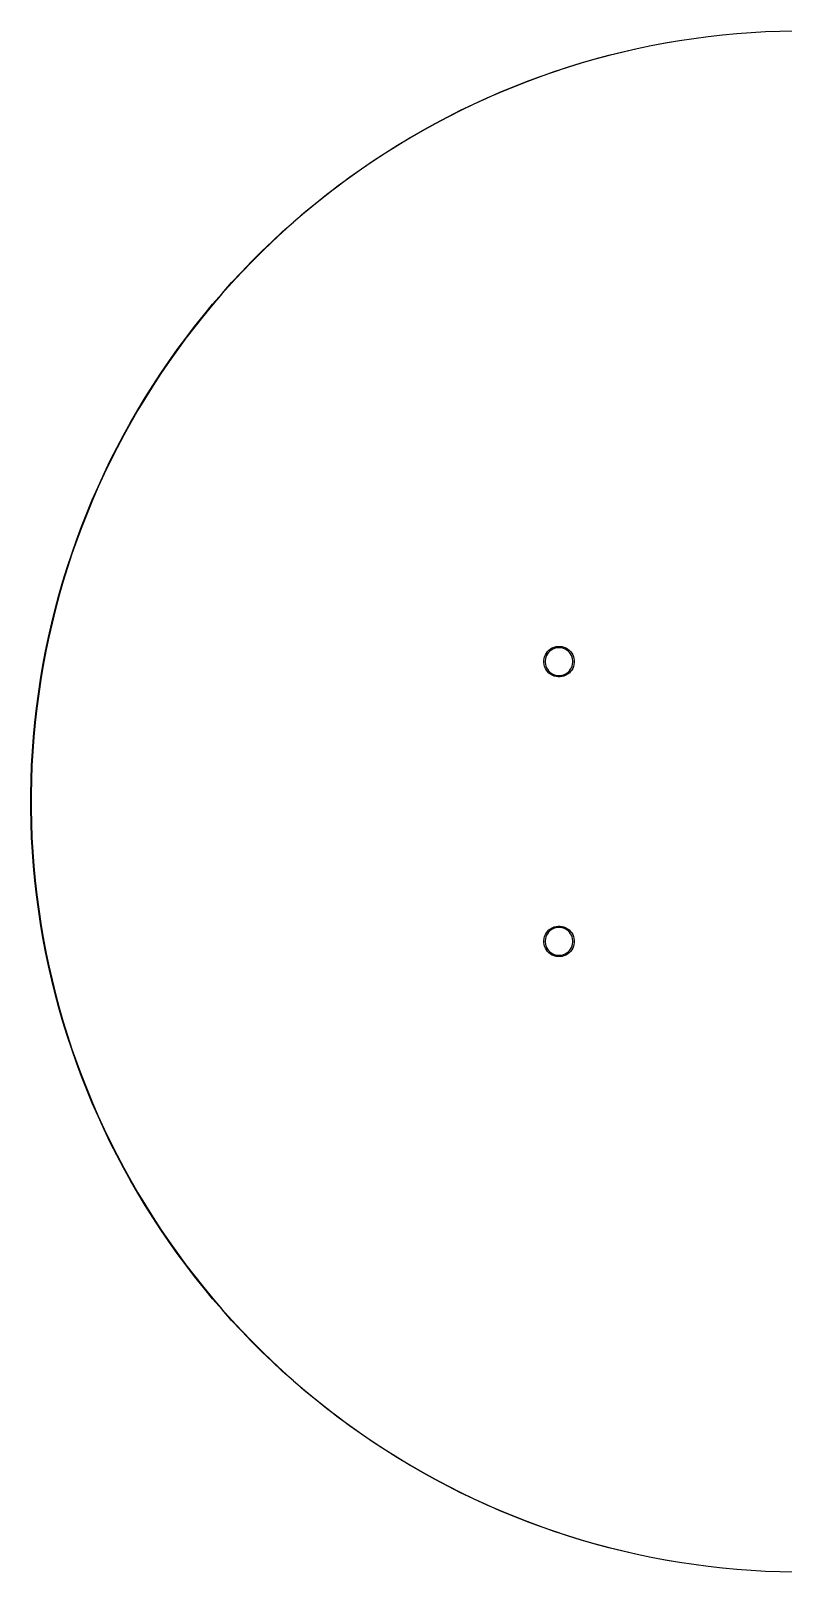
# Model space of a CAD drawing. Header units: inches. Extents: x 0.5 to 9.5, y -9.5 to -0.5.
# Drawn here: x 0.5 to 4.89, y -9.5 to -0.5 of the extents above; entities that cross this region are included whole.
import ezdxf

# ---------------------------------------------------------------- set-up
doc = ezdxf.new("R2010")
doc.units = ezdxf.units.IN
doc.header["$MEASUREMENT"] = 0
doc.layers.add('BLACK', color=7, linetype='CONTINUOUS')

msp = doc.modelspace()

# ---------------------------------------------------------------- linework, layer by layer
at = {"layer": 'BLACK', "linetype": 'CONTINUOUS'}
for p, q in [((4.3708, -0.5432), (4.4543, -0.5322)), ((4.4545, -0.534), (4.3711, -0.545)), ((4.4543, -0.5322), (4.5379, -0.5228)), ((4.5381, -0.5246), (4.4545, -0.534)), ((4.5379, -0.5228), (4.6217, -0.5149)), ((4.6218, -0.5167), (4.5381, -0.5246)), ((4.6217, -0.5149), (4.7056, -0.5087)), ((4.7057, -0.5104), (4.6218, -0.5167)), ((4.7056, -0.5087), (4.7897, -0.5039)), ((4.7897, -0.5057), (4.7057, -0.5104)), ((4.7897, -0.5039), (4.8738, -0.5008)), ((4.8738, -0.5026), (4.7897, -0.5057)), ((4.8738, -0.5008), (4.9579, -0.4992)), ((4.9579, -0.501), (4.8738, -0.5026)), ((3.8758, -0.6417), (3.9575, -0.6214)), ((3.9579, -0.6231), (3.8762, -0.6434)), ((3.9575, -0.6214), (4.0395, -0.6027)), ((4.0399, -0.6044), (3.9579, -0.6231)), ((4.0395, -0.6027), (4.1219, -0.5855)), ((4.1222, -0.5872), (4.0399, -0.6044)), ((4.1219, -0.5855), (4.2046, -0.5699)), ((4.2049, -0.5716), (4.1222, -0.5872)), ((4.2046, -0.5699), (4.2876, -0.5558)), ((4.2879, -0.5575), (4.2049, -0.5716)), ((4.2876, -0.5558), (4.3708, -0.5432)), ((4.3711, -0.545), (4.2879, -0.5575)), ((3.5532, -0.7379), (3.6332, -0.7116)), ((3.6337, -0.7133), (3.5538, -0.7396)), ((3.6332, -0.7116), (3.7136, -0.6868)), ((3.7141, -0.6885), (3.6337, -0.7133)), ((3.7136, -0.6868), (3.7945, -0.6635)), ((3.7949, -0.6652), (3.7141, -0.6885)), ((3.7945, -0.6635), (3.8758, -0.6417)), ((3.8762, -0.6434), (3.7949, -0.6652)), ((3.3165, -0.8257), (3.3949, -0.795)), ((3.3955, -0.7966), (3.3172, -0.8274)), ((3.3949, -0.795), (3.4738, -0.7657)), ((3.4744, -0.7673), (3.3955, -0.7966)), ((3.4738, -0.7657), (3.5532, -0.7379)), ((3.5538, -0.7396), (3.4744, -0.7673)), ((3.0851, -0.9267), (3.1616, -0.8916)), ((3.1623, -0.8932), (3.0859, -0.9283)), ((3.1616, -0.8916), (3.2387, -0.8579)), ((3.2394, -0.8595), (3.1623, -0.8932)), ((3.2387, -0.8579), (3.3165, -0.8257)), ((3.3172, -0.8274), (3.2394, -0.8595)), ((2.9341, -1.0011), (3.0093, -0.9632)), ((3.01, -0.9648), (2.9349, -1.0027)), ((3.0093, -0.9632), (3.0851, -0.9267)), ((3.0859, -0.9283), (3.01, -0.9648)), ((2.7861, -1.0812), (2.8597, -1.0404)), ((2.8606, -1.042), (2.7869, -1.0827)), ((2.8597, -1.0404), (2.9341, -1.0011)), ((2.9349, -1.0027), (2.8606, -1.042)), ((2.5698, -1.2115), (2.6411, -1.1667)), ((2.642, -1.1682), (2.5708, -1.213)), ((2.6411, -1.1667), (2.7132, -1.1232)), ((2.7141, -1.1248), (2.642, -1.1682)), ((2.7132, -1.1232), (2.7861, -1.0812)), ((2.7869, -1.0827), (2.7141, -1.1248)), ((2.4298, -1.305), (2.4994, -1.2576)), ((2.5004, -1.259), (2.4309, -1.3064)), ((2.4994, -1.2576), (2.5698, -1.2115)), ((2.5708, -1.213), (2.5004, -1.259)), ((2.3612, -1.3537), (2.4298, -1.305)), ((2.4309, -1.3064), (2.3622, -1.3551)), ((2.2267, -1.4549), (2.2935, -1.4037)), ((2.2945, -1.4051), (2.2278, -1.4563)), ((2.2935, -1.4037), (2.3612, -1.3537)), ((2.3622, -1.3551), (2.2945, -1.4051)), ((2.0961, -1.5611), (2.1609, -1.5074)), ((2.162, -1.5088), (2.0972, -1.5624)), ((2.1609, -1.5074), (2.2267, -1.4549)), ((2.2278, -1.4563), (2.162, -1.5088)), ((1.9695, -1.6721), (2.0323, -1.616)), ((2.0335, -1.6173), (1.9707, -1.6734)), ((2.0323, -1.616), (2.0961, -1.5611)), ((2.0972, -1.5624), (2.0335, -1.6173)), ((1.9078, -1.7293), (1.9695, -1.6721)), ((1.9707, -1.6734), (1.9091, -1.7306)), ((1.7877, -1.8472), (1.8472, -1.7877)), ((1.8485, -1.789), (1.789, -1.8485)), ((1.8472, -1.7877), (1.9078, -1.7293)), ((1.9091, -1.7306), (1.8485, -1.789)), ((1.7293, -1.9078), (1.7877, -1.8472)), ((1.789, -1.8485), (1.7306, -1.9091)), ((1.616, -2.0323), (1.6721, -1.9695)), ((1.6734, -1.9707), (1.6173, -2.0335)), ((1.6721, -1.9695), (1.7293, -1.9078)), ((1.7306, -1.9091), (1.6734, -1.9707)), ((1.5611, -2.0961), (1.616, -2.0323)), ((1.6173, -2.0335), (1.5624, -2.0972)), ((1.5074, -2.1609), (1.5611, -2.0961)), ((1.5624, -2.0972), (1.5088, -2.162)), ((1.4037, -2.2935), (1.4549, -2.2267)), ((1.4563, -2.2278), (1.4051, -2.2945)), ((1.4549, -2.2267), (1.5074, -2.1609)), ((1.5088, -2.162), (1.4563, -2.2278)), ((1.3537, -2.3612), (1.4037, -2.2935)), ((1.4051, -2.2945), (1.3551, -2.3622)), ((1.2576, -2.4994), (1.305, -2.4298)), ((1.305, -2.4298), (1.3537, -2.3612)), ((1.3551, -2.3622), (1.3064, -2.4309)), ((1.2115, -2.5698), (1.2576, -2.4994)), ((1.259, -2.5004), (1.213, -2.5708)), ((1.3064, -2.4309), (1.259, -2.5004)), ((1.1667, -2.6411), (1.2115, -2.5698)), ((1.213, -2.5708), (1.1682, -2.642)), ((1.1232, -2.7132), (1.1667, -2.6411)), ((1.1682, -2.642), (1.1248, -2.7141)), ((1.0404, -2.8597), (1.0812, -2.7861)), ((1.0827, -2.7869), (1.042, -2.8606)), ((1.0812, -2.7861), (1.1232, -2.7132)), ((1.1248, -2.7141), (1.0827, -2.7869)), ((1.0011, -2.9341), (1.0404, -2.8597)), ((1.042, -2.8606), (1.0027, -2.9349)), ((0.9632, -3.0093), (1.0011, -2.9341)), ((1.0027, -2.9349), (0.9648, -3.01)), ((0.9267, -3.0851), (0.9632, -3.0093)), ((0.9648, -3.01), (0.9283, -3.0859)), ((0.8916, -3.1616), (0.9267, -3.0851)), ((0.9283, -3.0859), (0.8932, -3.1623)), ((0.8257, -3.3165), (0.8579, -3.2387)), ((0.8595, -3.2394), (0.8274, -3.3172)), ((0.8579, -3.2387), (0.8916, -3.1616)), ((0.8932, -3.1623), (0.8595, -3.2394)), ((0.795, -3.3949), (0.8257, -3.3165)), ((0.8274, -3.3172), (0.7966, -3.3955)), ((0.7657, -3.4738), (0.795, -3.3949)), ((0.7966, -3.3955), (0.7673, -3.4744)), ((0.7379, -3.5532), (0.7657, -3.4738)), ((0.7673, -3.4744), (0.7396, -3.5538)), ((0.7116, -3.6332), (0.7379, -3.5532)), ((0.7396, -3.5538), (0.7133, -3.6337)), ((0.6868, -3.7136), (0.7116, -3.6332)), ((0.7133, -3.6337), (0.6885, -3.7141)), ((0.6635, -3.7945), (0.6868, -3.7136)), ((0.6885, -3.7141), (0.6652, -3.7949)), ((0.6417, -3.8758), (0.6635, -3.7945)), ((0.6652, -3.7949), (0.6434, -3.8762)), ((0.6027, -4.0395), (0.6214, -3.9575)), ((0.6231, -3.9579), (0.6044, -4.0399)), ((0.6214, -3.9575), (0.6417, -3.8758)), ((0.6434, -3.8762), (0.6231, -3.9579)), ((0.5855, -4.1219), (0.6027, -4.0395)), ((0.6044, -4.0399), (0.5872, -4.1222)), ((0.5699, -4.2046), (0.5855, -4.1219)), ((0.5872, -4.1222), (0.5716, -4.2049)), ((3.5042, -4.1436), (3.51, -4.1336)), ((3.51, -4.1336), (3.5171, -4.1243)), ((3.5165, -4.1379), (3.5112, -4.1471)), ((3.523, -4.1295), (3.5165, -4.1379)), ((3.5171, -4.1243), (3.5253, -4.1161)), ((3.5305, -4.122), (3.523, -4.1295)), ((3.5253, -4.1161), (3.5346, -4.109)), ((3.5389, -4.1155), (3.5305, -4.122)), ((3.5346, -4.109), (3.5446, -4.1032)), ((3.5481, -4.1102), (3.5389, -4.1155)), ((3.5446, -4.1032), (3.5554, -4.0987)), ((3.5579, -4.1061), (3.5481, -4.1102)), ((3.5554, -4.0987), (3.5666, -4.0957)), ((3.5682, -4.1034), (3.5579, -4.1061)), ((3.5666, -4.0957), (3.5782, -4.0942)), ((3.5787, -4.102), (3.5682, -4.1034)), ((3.5782, -4.0942), (3.5898, -4.0942)), ((3.5893, -4.102), (3.5787, -4.102)), ((3.5998, -4.1034), (3.5893, -4.102)), ((3.5898, -4.0942), (3.6014, -4.0957)), ((3.6101, -4.1061), (3.5998, -4.1034)), ((3.6014, -4.0957), (3.6126, -4.0987)), ((3.6199, -4.1102), (3.6101, -4.1061)), ((3.6126, -4.0987), (3.6234, -4.1032)), ((3.6291, -4.1155), (3.6199, -4.1102)), ((3.6234, -4.1032), (3.6334, -4.109)), ((3.6375, -4.122), (3.6291, -4.1155)), ((3.6334, -4.109), (3.6427, -4.1161)), ((3.645, -4.1295), (3.6375, -4.122)), ((3.6427, -4.1161), (3.6509, -4.1243)), ((3.6515, -4.1379), (3.645, -4.1295)), ((3.6509, -4.1243), (3.658, -4.1336)), ((3.6568, -4.1471), (3.6515, -4.1379)), ((3.658, -4.1336), (3.6638, -4.1436)), ((0.5558, -4.2876), (0.5699, -4.2046)), ((0.5716, -4.2049), (0.5575, -4.2879)), ((3.4952, -4.1772), (3.4967, -4.1656)), ((3.4952, -4.1777), (3.4952, -4.1772)), ((3.4952, -4.1888), (3.4952, -4.1777)), ((3.4967, -4.2004), (3.4952, -4.1888)), ((3.4967, -4.1656), (3.4997, -4.1544)), ((3.4997, -4.2116), (3.4967, -4.2004)), ((3.4997, -4.1544), (3.5042, -4.1436)), ((3.5042, -4.2224), (3.4997, -4.2116)), ((3.5044, -4.1672), (3.503, -4.1777)), ((3.503, -4.1777), (3.503, -4.1883)), ((3.503, -4.1883), (3.5044, -4.1988)), ((3.51, -4.2324), (3.5042, -4.2224)), ((3.5071, -4.1569), (3.5044, -4.1672)), ((3.5044, -4.1988), (3.5071, -4.2091)), ((3.5112, -4.1471), (3.5071, -4.1569)), ((3.5071, -4.2091), (3.5112, -4.2189)), ((3.5112, -4.2189), (3.5165, -4.2281)), ((3.5165, -4.2281), (3.523, -4.2365)), ((3.645, -4.2365), (3.6515, -4.2281)), ((3.6515, -4.2281), (3.6568, -4.2189)), ((3.6609, -4.1569), (3.6568, -4.1471)), ((3.6568, -4.2189), (3.6609, -4.2091)), ((3.6638, -4.2224), (3.658, -4.2324)), ((3.6636, -4.1672), (3.6609, -4.1569)), ((3.6609, -4.2091), (3.6636, -4.1988)), ((3.665, -4.1777), (3.6636, -4.1672)), ((3.6636, -4.1988), (3.665, -4.1883)), ((3.6638, -4.1436), (3.6683, -4.1544)), ((3.6683, -4.2116), (3.6638, -4.2224)), ((3.665, -4.1883), (3.665, -4.1777)), ((3.6683, -4.1544), (3.6713, -4.1656)), ((3.6713, -4.2004), (3.6683, -4.2116)), ((3.6713, -4.1656), (3.6728, -4.1772)), ((3.6728, -4.1888), (3.6713, -4.2004)), ((3.6728, -4.1772), (3.6728, -4.1888)), ((0.5432, -4.3708), (0.5558, -4.2876)), ((0.5575, -4.2879), (0.545, -4.3711)), ((3.5171, -4.2417), (3.51, -4.2324)), ((3.5253, -4.2499), (3.5171, -4.2417)), ((3.523, -4.2365), (3.5305, -4.244)), ((3.5346, -4.257), (3.5253, -4.2499)), ((3.5305, -4.244), (3.5389, -4.2505)), ((3.5446, -4.2628), (3.5346, -4.257)), ((3.5389, -4.2505), (3.5481, -4.2558)), ((3.5554, -4.2673), (3.5446, -4.2628)), ((3.5481, -4.2558), (3.5579, -4.2599)), ((3.5666, -4.2703), (3.5554, -4.2673)), ((3.5579, -4.2599), (3.5682, -4.2626)), ((3.5782, -4.2718), (3.5666, -4.2703)), ((3.5682, -4.2626), (3.5787, -4.264)), ((3.5898, -4.2718), (3.5782, -4.2718)), ((3.5787, -4.264), (3.5893, -4.264)), ((3.5893, -4.264), (3.5998, -4.2626)), ((3.6014, -4.2703), (3.5898, -4.2718)), ((3.5998, -4.2626), (3.6101, -4.2599)), ((3.6126, -4.2673), (3.6014, -4.2703)), ((3.6101, -4.2599), (3.6199, -4.2558)), ((3.6234, -4.2628), (3.6126, -4.2673)), ((3.6199, -4.2558), (3.6291, -4.2505)), ((3.6334, -4.257), (3.6234, -4.2628)), ((3.6291, -4.2505), (3.6375, -4.244)), ((3.6427, -4.2499), (3.6334, -4.257)), ((3.6375, -4.244), (3.645, -4.2365)), ((3.6509, -4.2417), (3.6427, -4.2499)), ((3.658, -4.2324), (3.6509, -4.2417)), ((0.5322, -4.4543), (0.5432, -4.3708)), ((0.545, -4.3711), (0.534, -4.4545)), ((0.5228, -4.5379), (0.5322, -4.4543)), ((0.534, -4.4545), (0.5246, -4.5381)), ((0.5149, -4.6217), (0.5228, -4.5379)), ((0.5246, -4.5381), (0.5167, -4.6218)), ((0.5087, -4.7056), (0.5149, -4.6217)), ((0.5167, -4.6218), (0.5104, -4.7057)), ((0.5039, -4.7897), (0.5087, -4.7056)), ((0.5104, -4.7057), (0.5057, -4.7897)), ((0.5008, -4.8738), (0.5039, -4.7897)), ((0.5057, -4.7897), (0.5026, -4.8738)), ((0.4992, -4.9579), (0.5008, -4.8738)), ((0.5026, -4.8738), (0.501, -4.9579)), ((0.4992, -5.0421), (0.4992, -4.9579)), ((0.4992, -4.9579), (0.4992, -4.9579)), ((0.501, -4.9579), (0.501, -5.0421)), ((0.5008, -5.1262), (0.4992, -5.0421)), ((0.5039, -5.2103), (0.5008, -5.1262)), ((0.501, -5.0421), (0.5026, -5.1262)), ((0.5026, -5.1262), (0.5057, -5.2103)), ((0.5087, -5.2944), (0.5039, -5.2103)), ((0.5057, -5.2103), (0.5104, -5.2943)), ((0.5149, -5.3783), (0.5087, -5.2944)), ((0.5104, -5.2943), (0.5167, -5.3782)), ((0.5228, -5.4621), (0.5149, -5.3783)), ((0.5167, -5.3782), (0.5246, -5.4619)), ((0.5322, -5.5457), (0.5228, -5.4621)), ((0.5246, -5.4619), (0.534, -5.5455)), ((0.5432, -5.6292), (0.5322, -5.5457)), ((0.534, -5.5455), (0.545, -5.6289)), ((0.5558, -5.7124), (0.5432, -5.6292)), ((0.545, -5.6289), (0.5575, -5.7121)), ((0.5699, -5.7954), (0.5558, -5.7124)), ((0.5575, -5.7121), (0.5716, -5.7951)), ((3.51, -5.7676), (3.5171, -5.7583)), ((3.5171, -5.7583), (3.5253, -5.7501)), ((3.5305, -5.756), (3.523, -5.7635)), ((3.5253, -5.7501), (3.5346, -5.743)), ((3.5389, -5.7495), (3.5305, -5.756)), ((3.5346, -5.743), (3.5446, -5.7372)), ((3.5481, -5.7442), (3.5389, -5.7495)), ((3.5446, -5.7372), (3.5554, -5.7327)), ((3.5579, -5.7401), (3.5481, -5.7442)), ((3.5554, -5.7327), (3.5666, -5.7297)), ((3.5682, -5.7374), (3.5579, -5.7401)), ((3.5666, -5.7297), (3.5782, -5.7282)), ((3.5787, -5.736), (3.5682, -5.7374)), ((3.5782, -5.7282), (3.5898, -5.7282)), ((3.5893, -5.736), (3.5787, -5.736)), ((3.5998, -5.7374), (3.5893, -5.736)), ((3.5898, -5.7282), (3.6014, -5.7297)), ((3.6101, -5.7401), (3.5998, -5.7374)), ((3.6014, -5.7297), (3.6126, -5.7327)), ((3.6199, -5.7442), (3.6101, -5.7401)), ((3.6126, -5.7327), (3.6234, -5.7372)), ((3.6291, -5.7495), (3.6199, -5.7442)), ((3.6234, -5.7372), (3.6334, -5.743)), ((3.6375, -5.756), (3.6291, -5.7495)), ((3.6334, -5.743), (3.6427, -5.7501)), ((3.645, -5.7635), (3.6375, -5.756)), ((3.6427, -5.7501), (3.6509, -5.7583)), ((3.6509, -5.7583), (3.658, -5.7676)), ((0.5855, -5.8781), (0.5699, -5.7954)), ((0.5716, -5.7951), (0.5872, -5.8778)), ((3.4952, -5.8112), (3.4967, -5.7996)), ((3.4952, -5.8117), (3.4952, -5.8112)), ((3.4952, -5.8228), (3.4952, -5.8117)), ((3.4967, -5.8344), (3.4952, -5.8228)), ((3.4967, -5.7996), (3.4997, -5.7884)), ((3.4997, -5.8456), (3.4967, -5.8344)), ((3.4997, -5.7884), (3.5042, -5.7776)), ((3.5042, -5.8564), (3.4997, -5.8456)), ((3.5044, -5.8012), (3.503, -5.8117)), ((3.503, -5.8117), (3.503, -5.8223)), ((3.503, -5.8223), (3.5044, -5.8328)), ((3.5042, -5.7776), (3.51, -5.7676)), ((3.5071, -5.7909), (3.5044, -5.8012)), ((3.5044, -5.8328), (3.5071, -5.8431)), ((3.5112, -5.7811), (3.5071, -5.7909)), ((3.5071, -5.8431), (3.5112, -5.8529)), ((3.5165, -5.7719), (3.5112, -5.7811)), ((3.523, -5.7635), (3.5165, -5.7719)), ((3.6515, -5.7719), (3.645, -5.7635)), ((3.6568, -5.7811), (3.6515, -5.7719)), ((3.6609, -5.7909), (3.6568, -5.7811)), ((3.6568, -5.8529), (3.6609, -5.8431)), ((3.658, -5.7676), (3.6638, -5.7776)), ((3.6636, -5.8012), (3.6609, -5.7909)), ((3.6609, -5.8431), (3.6636, -5.8328)), ((3.665, -5.8117), (3.6636, -5.8012)), ((3.6636, -5.8328), (3.665, -5.8223)), ((3.6638, -5.7776), (3.6683, -5.7884)), ((3.6683, -5.8456), (3.6638, -5.8564)), ((3.665, -5.8223), (3.665, -5.8117)), ((3.6683, -5.7884), (3.6713, -5.7996)), ((3.6713, -5.8344), (3.6683, -5.8456)), ((3.6713, -5.7996), (3.6728, -5.8112)), ((3.6728, -5.8228), (3.6713, -5.8344)), ((3.6728, -5.8112), (3.6728, -5.8228)), ((0.6027, -5.9605), (0.5855, -5.8781)), ((0.5872, -5.8778), (0.6044, -5.9601)), ((3.51, -5.8664), (3.5042, -5.8564)), ((3.5171, -5.8757), (3.51, -5.8664)), ((3.5112, -5.8529), (3.5165, -5.8621)), ((3.5165, -5.8621), (3.523, -5.8705)), ((3.5253, -5.8839), (3.5171, -5.8757)), ((3.523, -5.8705), (3.5305, -5.878)), ((3.5346, -5.891), (3.5253, -5.8839)), ((3.5305, -5.878), (3.5389, -5.8845)), ((3.5446, -5.8968), (3.5346, -5.891)), ((3.5389, -5.8845), (3.5481, -5.8898)), ((3.5554, -5.9013), (3.5446, -5.8968)), ((3.5481, -5.8898), (3.5579, -5.8939)), ((3.5666, -5.9043), (3.5554, -5.9013)), ((3.5579, -5.8939), (3.5682, -5.8966)), ((3.5782, -5.9058), (3.5666, -5.9043)), ((3.5682, -5.8966), (3.5787, -5.898)), ((3.5898, -5.9058), (3.5782, -5.9058)), ((3.5787, -5.898), (3.5893, -5.898)), ((3.5893, -5.898), (3.5998, -5.8966)), ((3.6014, -5.9043), (3.5898, -5.9058)), ((3.5998, -5.8966), (3.6101, -5.8939)), ((3.6126, -5.9013), (3.6014, -5.9043)), ((3.6101, -5.8939), (3.6199, -5.8898)), ((3.6234, -5.8968), (3.6126, -5.9013)), ((3.6199, -5.8898), (3.6291, -5.8845)), ((3.6334, -5.891), (3.6234, -5.8968)), ((3.6291, -5.8845), (3.6375, -5.878)), ((3.6427, -5.8839), (3.6334, -5.891)), ((3.6375, -5.878), (3.645, -5.8705)), ((3.6509, -5.8757), (3.6427, -5.8839)), ((3.645, -5.8705), (3.6515, -5.8621)), ((3.658, -5.8664), (3.6509, -5.8757)), ((3.6515, -5.8621), (3.6568, -5.8529)), ((3.6638, -5.8564), (3.658, -5.8664)), ((0.6214, -6.0425), (0.6027, -5.9605)), ((0.6044, -5.9601), (0.6231, -6.0421)), ((0.6417, -6.1242), (0.6214, -6.0425)), ((0.6231, -6.0421), (0.6434, -6.1238)), ((0.6635, -6.2055), (0.6417, -6.1242)), ((0.6434, -6.1238), (0.6652, -6.2051)), ((0.6868, -6.2864), (0.6635, -6.2055)), ((0.6652, -6.2051), (0.6885, -6.2859)), ((0.7116, -6.3668), (0.6868, -6.2864)), ((0.6885, -6.2859), (0.7133, -6.3663)), ((0.7379, -6.4468), (0.7116, -6.3668)), ((0.7133, -6.3663), (0.7396, -6.4462)), ((0.7657, -6.5262), (0.7379, -6.4468)), ((0.7396, -6.4462), (0.7673, -6.5256)), ((0.795, -6.6051), (0.7657, -6.5262)), ((0.7673, -6.5256), (0.7966, -6.6045)), ((0.8257, -6.6835), (0.795, -6.6051)), ((0.7966, -6.6045), (0.8274, -6.6828)), ((0.8579, -6.7613), (0.8257, -6.6835)), ((0.8274, -6.6828), (0.8595, -6.7606)), ((0.8916, -6.8384), (0.8579, -6.7613)), ((0.8595, -6.7606), (0.8932, -6.8377)), ((0.9267, -6.9149), (0.8916, -6.8384)), ((0.8932, -6.8377), (0.9283, -6.9141)), ((0.9632, -6.9907), (0.9267, -6.9149)), ((0.9283, -6.9141), (0.9648, -6.99)), ((1.0011, -7.0659), (0.9632, -6.9907)), ((0.9648, -6.99), (1.0027, -7.0651)), ((1.0404, -7.1403), (1.0011, -7.0659)), ((1.0027, -7.0651), (1.042, -7.1394)), ((1.0812, -7.2139), (1.0404, -7.1403)), ((1.042, -7.1394), (1.0827, -7.2131)), ((1.1232, -7.2868), (1.0812, -7.2139)), ((1.0827, -7.2131), (1.1248, -7.2859)), ((1.1667, -7.3589), (1.1232, -7.2868)), ((1.1248, -7.2859), (1.1682, -7.358)), ((1.2115, -7.4302), (1.1667, -7.3589)), ((1.1682, -7.358), (1.213, -7.4292)), ((1.2576, -7.5006), (1.2115, -7.4302)), ((1.213, -7.4292), (1.259, -7.4996)), ((1.305, -7.5702), (1.2576, -7.5006)), ((1.259, -7.4996), (1.3064, -7.5691)), ((1.3537, -7.6388), (1.305, -7.5702)), ((1.3064, -7.5691), (1.3551, -7.6378)), ((1.4037, -7.7065), (1.3537, -7.6388)), ((1.3551, -7.6378), (1.4051, -7.7055)), ((1.4549, -7.7733), (1.4037, -7.7065)), ((1.4051, -7.7055), (1.4563, -7.7722)), ((1.5074, -7.8391), (1.4549, -7.7733)), ((1.4563, -7.7722), (1.5088, -7.838)), ((1.5611, -7.9039), (1.5074, -7.8391)), ((1.5088, -7.838), (1.5624, -7.9028)), ((1.616, -7.9677), (1.5611, -7.9039)), ((1.5624, -7.9028), (1.6173, -7.9665)), ((1.6721, -8.0305), (1.616, -7.9677)), ((1.6173, -7.9665), (1.6734, -8.0293)), ((1.7293, -8.0922), (1.6721, -8.0305)), ((1.6734, -8.0293), (1.7306, -8.0909)), ((1.7877, -8.1528), (1.7293, -8.0922)), ((1.7306, -8.0909), (1.789, -8.1515)), ((1.8472, -8.2123), (1.7877, -8.1528)), ((1.789, -8.1515), (1.8485, -8.211)), ((1.9078, -8.2707), (1.8472, -8.2123)), ((1.8485, -8.211), (1.9091, -8.2694)), ((1.9695, -8.3279), (1.9078, -8.2707)), ((1.9091, -8.2694), (1.9707, -8.3266)), ((2.0323, -8.384), (1.9695, -8.3279)), ((1.9707, -8.3266), (2.0335, -8.3827)), ((2.0961, -8.4389), (2.0323, -8.384)), ((2.0335, -8.3827), (2.0972, -8.4376)), ((2.1609, -8.4926), (2.0961, -8.4389)), ((2.0972, -8.4376), (2.162, -8.4912)), ((2.2267, -8.5451), (2.1609, -8.4926)), ((2.162, -8.4912), (2.2278, -8.5437)), ((2.2935, -8.5963), (2.2267, -8.5451)), ((2.2278, -8.5437), (2.2945, -8.5949)), ((2.3612, -8.6463), (2.2935, -8.5963)), ((2.2945, -8.5949), (2.3622, -8.6449)), ((2.4298, -8.695), (2.3612, -8.6463)), ((2.3622, -8.6449), (2.4309, -8.6936)), ((2.4994, -8.7424), (2.4298, -8.695)), ((2.4309, -8.6936), (2.5004, -8.741)), ((2.5698, -8.7885), (2.4994, -8.7424)), ((2.5004, -8.741), (2.5708, -8.787)), ((2.6411, -8.8333), (2.5698, -8.7885)), ((2.5708, -8.787), (2.642, -8.8318)), ((2.7132, -8.8768), (2.6411, -8.8333)), ((2.642, -8.8318), (2.7141, -8.8752)), ((2.7861, -8.9188), (2.7132, -8.8768)), ((2.7141, -8.8752), (2.7869, -8.9173)), ((2.8597, -8.9596), (2.7861, -8.9188)), ((2.7869, -8.9173), (2.8606, -8.958)), ((2.9341, -8.9989), (2.8597, -8.9596)), ((2.8606, -8.958), (2.9349, -8.9973)), ((3.0093, -9.0368), (2.9341, -8.9989)), ((2.9349, -8.9973), (3.01, -9.0352)), ((3.0851, -9.0733), (3.0093, -9.0368)), ((3.01, -9.0352), (3.0859, -9.0717)), ((3.1616, -9.1084), (3.0851, -9.0733)), ((3.0859, -9.0717), (3.1623, -9.1068)), ((3.2387, -9.1421), (3.1616, -9.1084)), ((3.1623, -9.1068), (3.2394, -9.1405)), ((3.3165, -9.1743), (3.2387, -9.1421)), ((3.2394, -9.1405), (3.3172, -9.1726)), ((3.3949, -9.205), (3.3165, -9.1743)), ((3.3172, -9.1726), (3.3955, -9.2034)), ((3.4738, -9.2343), (3.3949, -9.205)), ((3.3955, -9.2034), (3.4744, -9.2327)), ((3.5532, -9.2621), (3.4738, -9.2343)), ((3.4744, -9.2327), (3.5538, -9.2604)), ((3.6332, -9.2884), (3.5532, -9.2621)), ((3.5538, -9.2604), (3.6337, -9.2867)), ((3.7136, -9.3132), (3.6332, -9.2884)), ((3.6337, -9.2867), (3.7141, -9.3115)), ((3.7945, -9.3365), (3.7136, -9.3132)), ((3.7141, -9.3115), (3.7949, -9.3348)), ((3.8758, -9.3583), (3.7945, -9.3365)), ((3.7949, -9.3348), (3.8762, -9.3566)), ((3.9575, -9.3786), (3.8758, -9.3583)), ((3.8762, -9.3566), (3.9579, -9.3769)), ((4.0395, -9.3973), (3.9575, -9.3786)), ((3.9579, -9.3769), (4.0399, -9.3956)), ((4.1219, -9.4145), (4.0395, -9.3973)), ((4.0399, -9.3956), (4.1222, -9.4128)), ((4.2046, -9.4301), (4.1219, -9.4145)), ((4.1222, -9.4128), (4.2049, -9.4284)), ((4.2876, -9.4442), (4.2046, -9.4301)), ((4.2049, -9.4284), (4.2879, -9.4425)), ((4.3708, -9.4568), (4.2876, -9.4442)), ((4.2879, -9.4425), (4.3711, -9.455)), ((4.4543, -9.4678), (4.3708, -9.4568)), ((4.3711, -9.455), (4.4545, -9.466)), ((4.5379, -9.4772), (4.4543, -9.4678)), ((4.4545, -9.466), (4.5381, -9.4754)), ((4.6217, -9.4851), (4.5379, -9.4772)), ((4.5381, -9.4754), (4.6218, -9.4833)), ((4.7056, -9.4913), (4.6217, -9.4851)), ((4.6218, -9.4833), (4.7057, -9.4896)), ((4.7897, -9.4961), (4.7056, -9.4913)), ((4.7057, -9.4896), (4.7897, -9.4943)), ((4.7897, -9.4943), (4.8738, -9.4974)), ((4.8738, -9.4992), (4.7897, -9.4961)), ((4.8738, -9.4974), (4.9579, -9.499)), ((4.9579, -9.5008), (4.8738, -9.4992))]:
    msp.add_line(p, q, dxfattribs=at)

doc.saveas('drawing.dxf')
